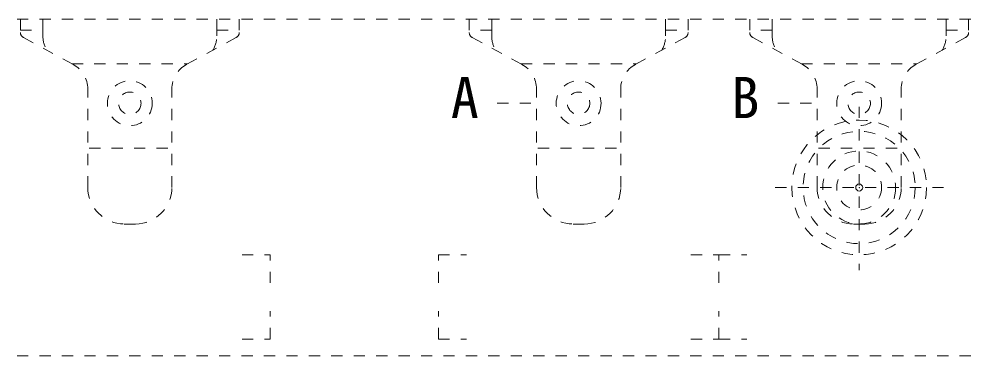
# Model space of a CAD drawing. Units: millimetres, scale not verified. Extents: x -63 to 62, y -116 to 117.
# Drawn here: x -46.51 to -38.04, y 73.16 to 76.16 of the extents above; entities that cross this region are included whole.
import ezdxf
from ezdxf.enums import TextEntityAlignment as Align

# ---------------------------------------------------------------- set-up
doc = ezdxf.new("R2010")
doc.units = ezdxf.units.MM
doc.header["$LTSCALE"] = 0.125
doc.header["$PDMODE"] = 32
doc.header["$PDSIZE"] = 0.0625
doc.linetypes.add('USER5', pattern=[1.4, 0.7, -0.7])
doc.layers.add('0-5_GAIKEI', color=1, linetype='Continuous', lineweight=18)
doc.styles.add('ＭＳ ゴシック', font='')
doc.styles.get('ＭＳ ゴシック').set_extended_font_data('MS Gothic')

msp = doc.modelspace()

# ---------------------------------------------------------------- linework, layer by layer
at = {"layer": '0-5_GAIKEI', "linetype": 'USER5'}
for p, q in [((-49.5321, 76.1591), (-8.5221, 76.1591)), ((-46.5021, 76.1591), (-46.5021, 76.0388)), ((-46.3021, 76.0791), (-46.3021, 76.1591)), ((-44.7521, 76.1591), (-44.7521, 76.0791)), ((-44.5521, 76.1591), (-44.5521, 76.0391)), ((-44.5521, 76.1591), (-44.5521, 76.0388)), ((-42.5021, 76.1591), (-42.5021, 76.0388)), ((-42.3021, 76.0791), (-42.3021, 76.1591)), ((-40.7521, 76.1591), (-40.7521, 76.0791)), ((-40.5521, 76.1591), (-40.5521, 76.0391)), ((-40.5521, 76.1591), (-40.5521, 76.0391)), ((-40.0021, 76.1591), (-40.0021, 76.0388)), ((-39.8021, 76.0791), (-39.8021, 76.1591)), ((-38.2521, 76.1591), (-38.2521, 76.0791)), ((-38.0521, 76.1591), (-38.0521, 76.0391)), ((-38.0521, 76.1591), (-38.0521, 76.0388)), ((-46.5021, 76.0591), (-46.3021, 76.0591)), ((-46.3021, 76.0091), (-46.3021, 76.0791)), ((-44.7521, 76.0091), (-44.7521, 76.0791)), ((-44.7521, 76.0591), (-44.5521, 76.0591)), ((-42.3021, 76.0591), (-42.5021, 76.0591)), ((-42.3021, 76.0091), (-42.3021, 76.0791)), ((-40.7521, 76.0091), (-40.7521, 76.0791)), ((-40.7521, 76.0591), (-40.5521, 76.0591)), ((-39.8021, 76.0591), (-40.0021, 76.0591)), ((-39.8021, 76.0091), (-39.8021, 76.0791)), ((-38.2521, 76.0091), (-38.2521, 76.0791)), ((-38.2521, 76.0591), (-38.0521, 76.0591)), ((-46.4759, 75.9949), (-46.033, 75.755)), ((-44.5783, 75.9949), (-45.0212, 75.755)), ((-42.4759, 75.9949), (-42.033, 75.755)), ((-40.5783, 75.9949), (-41.0212, 75.755)), ((-39.9759, 75.9949), (-39.533, 75.755)), ((-38.0783, 75.9949), (-38.5212, 75.755)), ((-46.0434, 75.7591), (-45.0136, 75.7591)), ((-42.0406, 75.7591), (-41.0136, 75.7591)), ((-39.5434, 75.7591), (-38.5136, 75.7591)), ((-45.9021, 74.6591), (-45.9021, 75.5352)), ((-45.1521, 74.6591), (-45.1521, 75.5352)), ((-41.9021, 74.6591), (-41.9021, 75.5352)), ((-41.1521, 74.6591), (-41.1521, 75.5352)), ((-39.4021, 74.6591), (-39.4021, 75.5352)), ((-38.6521, 74.6591), (-38.6521, 75.5352)), ((-42.2521, 75.4091), (-41.9521, 75.4091)), ((-39.7521, 75.4091), (-39.4521, 75.4091)), ((-39.0271, 75.3782), (-39.0271, 73.9226)), ((-45.8896, 75.0091), (-45.1646, 75.0091)), ((-41.8896, 75.0091), (-41.1646, 75.0091)), ((-39.3896, 75.0091), (-38.6646, 75.0091)), ((-38.2749, 74.6591), (-39.7974, 74.6591)), ((-45.4771, 74.3341), (-45.5771, 74.3341)), ((-41.4771, 74.3341), (-41.5771, 74.3341)), ((-38.9771, 74.3341), (-39.0771, 74.3341)), ((-44.5271, 74.0591), (-44.2771, 74.0591)), ((-44.2771, 73.8091), (-44.2771, 74.0591)), ((-40.5271, 74.0591), (-40.2771, 74.0591)), ((-40.2771, 73.8091), (-40.2771, 74.0591)), ((-44.2771, 73.3091), (-44.2771, 73.5591)), ((-42.7771, 73.3091), (-42.7771, 73.5591)), ((-40.2771, 73.3091), (-40.2771, 73.5591)), ((-40.2771, 73.3091), (-40.2771, 73.5591)), ((-44.5271, 73.3091), (-44.2771, 73.3091)), ((-42.7771, 73.3091), (-42.5271, 73.3091)), ((-40.5271, 73.3091), (-40.2771, 73.3091)), ((-40.2771, 73.3091), (-40.0271, 73.3091)), ((-49.5321, 73.1591), (-8.5221, 73.1591))]:
    msp.add_line(p, q, dxfattribs=at)
for points in [[(-42.7771, 73.8091), (-42.7771, 74.0591), (-42.5271, 74.0591)], [(-40.2771, 73.8091), (-40.2771, 74.0591), (-40.0271, 74.0591)]]:
    msp.add_lwpolyline(points, dxfattribs=at)
for centre, radius in [((-45.5271, 75.4091), 0.2), ((-41.5271, 75.4091), 0.2), ((-39.0271, 75.4091), 0.2), ((-45.5271, 75.4091), 0.1), ((-41.5271, 75.4091), 0.1), ((-39.0271, 75.4091), 0.1), ((-39.0271, 74.6591), 0.6), ((-39.0271, 74.6591), 0.5), ((-39.0271, 74.6591), 0.325), ((-39.0271, 74.6591), 0.2)]:
    msp.add_circle(centre, radius, dxfattribs=at)
for centre, radius, start, end in [((-46.4521, 76.0388), 0.05, 180, 241.55707), ((-44.6021, 76.0388), 0.05, 298.44293, 0), ((-42.4521, 76.0388), 0.05, 180, 241.55707), ((-40.6021, 76.0388), 0.05, 298.44293, 0), ((-39.9521, 76.0388), 0.05, 180, 241.55707), ((-38.1021, 76.0388), 0.05, 298.44293, 0), ((-46.0521, 76.0091), 0.25, 180, 210.57291), ((-45.0021, 76.0091), 0.25, 329.42709, 0), ((-42.0521, 76.0091), 0.25, 180, 210.57291), ((-41.0021, 76.0091), 0.25, 329.42709, 0), ((-39.5521, 76.0091), 0.25, 180, 210.57291), ((-38.5021, 76.0091), 0.25, 329.42709, 0), ((-46.1521, 75.5352), 0.25, 0, 61.55707), ((-44.9021, 75.5352), 0.25, 118.44293, 180), ((-42.1521, 75.5352), 0.25, 0, 61.55707), ((-40.9021, 75.5352), 0.25, 118.44293, 180), ((-39.6521, 75.5352), 0.25, 0, 61.55707), ((-38.4021, 75.5352), 0.25, 118.44293, 180), ((-45.5771, 74.6591), 0.325, 180, 270), ((-45.4771, 74.6591), 0.325, 270, 0), ((-41.5771, 74.6591), 0.325, 180, 270), ((-41.4771, 74.6591), 0.325, 270, 0), ((-39.0771, 74.6591), 0.325, 180, 270), ((-38.9771, 74.6591), 0.325, 270, 0)]:
    msp.add_arc(centre, radius, start, end, dxfattribs=at)
at = {"layer": '0-5_GAIKEI'}
msp.add_point((-39.0271, 74.6591), dxfattribs=at)

# ---------------------------------------------------------------- texts
at = {"layer": '0-5_GAIKEI', "color": 7, "style": 'ＭＳ ゴシック'}
for s, p in [('A', (-42.6663, 75.1667)), ('B', (-40.1663, 75.1667))]:
    msp.add_text(s, height=0.3666, dxfattribs=at).set_placement(p, align=Align.BOTTOM_LEFT)

doc.saveas('drawing.dxf')
